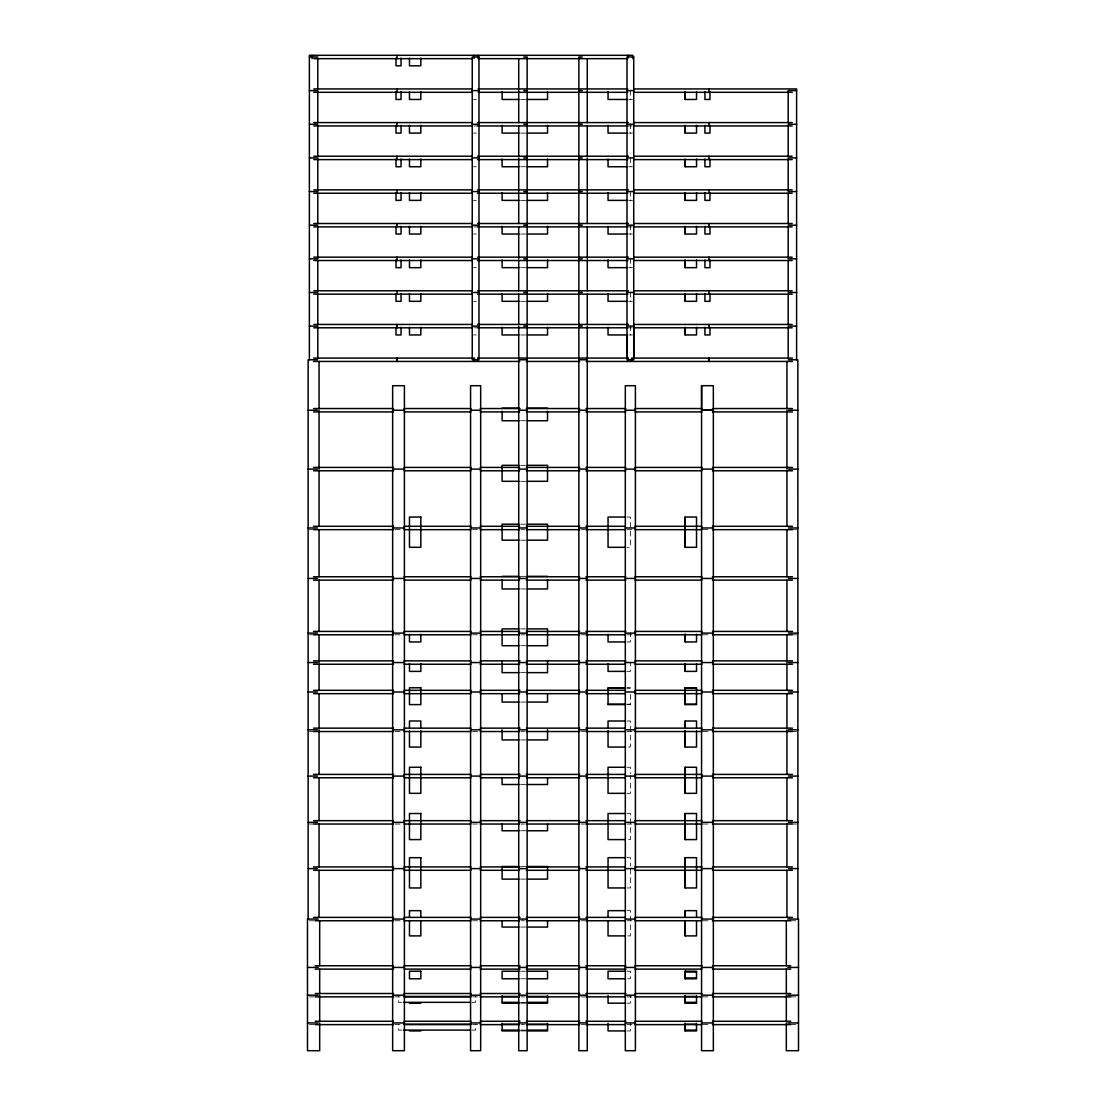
<?xml version="1.0" encoding="UTF-8"?>
<svg xmlns="http://www.w3.org/2000/svg" width="1106" height="1106" viewBox="0 0 1106 1106"><rect width="100%" height="100%" fill="white"/><g stroke="black" fill="none" stroke-linecap="round" stroke-linejoin="round"><path stroke-width="0.75" stroke-dasharray="5 3.75" d="M473.52 99.457L476.327 99.457M520.622 99.457L525.668 99.457M628.692 99.457L632.48 99.457M473.769 125.946L477.557 125.946M627.835 125.946L632.203 125.946M473.52 133.093L476.327 133.093M520.622 133.093L525.668 133.093M628.692 133.093L632.48 133.093M473.52 166.743L476.327 166.743M520.622 166.743L525.668 166.743M628.692 166.743L632.48 166.743M473.52 200.38L476.327 200.38M520.622 200.38L525.668 200.38M628.692 200.38L632.48 200.38M473.769 226.882L477.557 226.882M627.835 226.882L632.203 226.882M473.52 234.03L476.327 234.03M520.622 234.03L525.668 234.03M628.692 234.03L632.48 234.03M473.52 267.666L476.327 267.666M520.622 267.666L525.668 267.666M628.692 267.666L632.48 267.666M473.52 301.316L476.327 301.316M520.622 301.316L525.668 301.316M628.692 301.316L632.48 301.316M473.769 327.805L477.557 327.805M627.835 327.805L632.203 327.805M473.52 334.952L476.327 334.952M520.622 334.952L525.668 334.952M628.692 334.952L632.48 334.952M520.622 420.736L525.668 420.736M520.622 465.322L525.668 465.322M520.622 481.304L525.668 481.304M626.95 517.041L630.379 517.041L630.379 547.318L626.95 547.318M520.622 524.189L525.668 524.189M309.376 529.663L312.763 529.663M395.036 529.663L403.068 529.663M472.566 529.663L479.022 529.663M521.202 529.663L524.59 529.663M581.397 529.663L584.77 529.663M626.964 529.663L633.448 529.663M702.946 529.663L710.951 529.663M793.237 529.663L796.624 529.663M520.622 540.17L525.668 540.17M520.622 576.337L525.668 576.337M520.622 588.959L525.668 588.959M520.622 628.899L525.668 628.899M309.376 634.789L312.763 634.789M395.036 634.789L403.068 634.789M472.566 634.789L479.022 634.789M521.202 634.789L524.59 634.789M581.397 634.789L584.77 634.789M626.964 634.789L633.448 634.789M702.946 634.789L710.951 634.789M793.237 634.789L796.624 634.789M626.936 641.936L630.379 641.936L630.379 632.687M520.622 645.724L525.668 645.724M626.936 671.383L630.379 671.383L630.379 662.135M520.622 672.642L525.668 672.642M626.95 687.78L630.379 687.78M626.936 688.195L630.379 688.195M520.622 702.075L525.668 702.075M626.936 704.176L630.379 704.176M626.95 704.605L630.379 704.605L630.379 691.139M626.936 721.001L630.379 721.001L630.365 747.075L626.936 747.075M309.376 731.522L312.763 731.522M395.036 731.522L403.068 731.522M472.566 731.522L479.022 731.522M521.202 731.522L524.59 731.522M581.397 731.522L584.77 731.522M626.964 731.522L633.448 731.522M702.946 731.522L710.951 731.522M793.237 731.522L796.624 731.522M520.622 739.928L525.668 739.928M626.936 767.26L630.379 767.26L630.365 773.785M520.622 784.5L525.668 784.5M626.936 793.334L630.379 793.334L630.379 775.403M626.936 813.518L630.379 813.518L630.379 839.592L626.936 839.592M309.376 824.039L312.763 824.039M395.036 824.039L403.068 824.039M472.566 824.039L479.022 824.039M521.202 824.039L524.59 824.039M581.397 824.039L584.77 824.039M626.964 824.039L633.448 824.039M702.946 824.039L710.951 824.039M793.237 824.039L796.624 824.039M520.622 830.758L525.668 830.758M626.936 857.675L630.379 857.675L630.379 866.081M520.622 866.51L525.668 866.51M520.622 879.118L525.668 879.118M626.936 887.952L630.379 887.952L630.379 867.768M626.95 910.667L630.379 910.667L630.379 935.897L626.95 935.897M309.376 920.759L314.436 920.759M395.036 920.759L403.068 920.759M472.566 920.759L479.022 920.759M521.202 920.759L524.59 920.759M581.397 920.759L584.77 920.759M626.964 920.759L633.448 920.759M702.946 920.759L710.951 920.759M790.762 920.759L796.624 920.759M520.622 927.063L525.668 927.063M520.622 971.22L525.668 971.22M626.95 971.22L630.379 971.22L630.379 978.782L626.95 978.782M520.622 978.782L525.668 978.782M309.376 996.865L314.436 996.865M395.036 996.865L403.068 996.865M472.566 996.865L479.022 996.865M521.202 996.865L524.59 996.865M581.397 996.865L584.77 996.865M626.964 996.865L633.448 996.865M702.946 996.865L710.951 996.865M790.762 996.865L796.624 996.865M401.962 1002.34L398.533 1002.34L398.533 996.451M472.193 1002.34L475.621 1002.34L475.621 996.451M520.622 1002.34L525.668 1002.34M520.622 1003.183L525.668 1003.183M626.95 1003.183L630.379 1003.183L630.379 995.607M309.376 1024.626L314.436 1024.626M395.036 1024.626L403.068 1024.626M472.566 1024.626L479.022 1024.626M521.202 1024.626L524.59 1024.626M581.397 1024.626L584.77 1024.626M626.964 1024.626L633.448 1024.626M702.946 1024.626L710.951 1024.626M790.762 1024.626L796.624 1024.626M401.962 1030.101L398.533 1030.101L398.533 1024.211M472.193 1030.101L475.621 1030.101L475.621 1024.211M520.622 1030.101L525.668 1030.101M520.622 1030.93L525.668 1030.93M626.95 1030.93L630.379 1030.93L630.379 1023.368M630.379 90.208L630.365 99.457M630.379 123.844L630.379 133.093M630.379 157.494L630.379 166.743M630.379 191.131L630.365 200.38M630.379 224.781L630.365 234.03M630.379 258.417L630.379 267.666M630.379 292.053L630.365 301.316M630.379 325.703L630.365 334.952"/><path stroke-width="1.5" d="M392.644 410.229L392.644 385.704L404.423 385.704L404.395 1050.7L392.644 1050.7L392.644 410.229L404.423 410.229M470.575 410.229L470.575 385.704L480.668 385.704L480.668 1050.7L470.575 1050.7L470.575 410.229L480.668 410.229M625.319 410.229L625.319 385.704L635.411 385.704L635.411 1050.7L625.319 1050.7L625.319 410.229L635.411 410.229M627.019 358.081L627.019 334.537M633.752 358.081L633.752 326.118L627.005 326.118M701.619 408.598L701.619 385.704L713.342 385.69L713.342 1050.7L701.563 1050.7L701.563 385.704M309.376 56.987L317.795 56.987M523.76 56.987L527.133 56.987L527.133 1050.7L518.714 1050.7L518.714 359.768L527.133 359.768M582.226 56.987L578.853 56.987L578.867 1050.7L587.272 1050.7L587.272 359.768L578.853 359.768M313.814 58.659L472.317 58.659M313.814 88.936L472.317 88.936M478.138 88.936L627.835 88.936M633.669 88.936L796.61 88.936L796.61 359.768M309.376 90.623L317.795 90.623L317.795 122.586M472.248 90.623L478.981 90.623M523.76 90.623L527.133 90.623M578.853 90.623L582.226 90.623M627.005 90.623L633.724 90.623M796.61 90.623L788.191 90.623L788.205 122.586M313.814 92.31L472.317 92.31M478.138 92.31L627.835 92.31M633.669 92.31L792.173 92.31M518.935 99.457L502.11 99.457L502.11 91.743M527.341 99.457L547.539 99.457L547.539 91.743M626.95 99.457L608.051 99.457L608.065 91.743M685.181 99.457L685.181 91.743L685.167 99.457L696.531 99.457L696.531 91.743M313.814 122.586L472.317 122.586M477.557 122.586L628.443 122.586M633.669 122.586L792.173 122.586M309.376 124.273L317.795 124.273M472.248 124.273L478.981 124.273M523.76 124.273L527.133 124.273M578.853 124.273L582.226 124.273M627.005 124.273L633.724 124.273M788.191 124.273L796.61 124.273M313.814 125.946L472.317 125.946M477.557 125.946L627.835 125.946M633.669 125.946L792.173 125.946M518.935 133.093L502.11 133.093L502.11 125.393M527.341 133.093L547.539 133.093L547.539 125.393M626.95 133.093L608.051 133.093L608.051 125.393M685.181 133.093L685.181 125.393L685.167 133.093L696.531 133.093L696.531 125.393M313.814 156.222L472.317 156.222M477.557 156.222L628.443 156.222M633.669 156.222L792.173 156.222M309.376 157.909L317.795 157.909L317.795 191.559L309.376 191.559M472.248 157.909L478.981 157.909M523.76 157.909L527.133 157.909M578.853 157.909L582.226 157.909M627.005 157.909L633.724 157.909M796.61 157.909L788.191 157.909L788.205 191.559L796.61 191.559M313.814 159.596L472.317 159.596M477.557 159.596L627.835 159.596M633.669 159.596L792.173 159.596M518.935 166.743L502.11 166.743L502.11 159.029M527.341 166.743L547.539 166.743L547.525 159.029M626.95 166.743L608.051 166.743L608.051 159.029M685.181 166.743L685.181 159.029L685.167 166.743L696.531 166.743L696.531 159.029M313.814 189.873L472.317 189.873M477.557 189.873L628.443 189.873M633.669 189.873L792.173 189.873M472.248 191.559L478.981 191.559M523.76 191.559L527.133 191.559M578.853 191.559L582.226 191.559M627.005 191.559L633.724 191.559M313.814 193.232L472.317 193.232M477.557 193.232L627.835 193.232M633.669 193.232L792.173 193.232M518.935 200.38L502.11 200.38L502.11 192.679M527.341 200.38L547.539 200.38L547.525 192.679M626.95 200.38L608.051 200.38L608.065 192.679M685.181 200.38L685.181 192.679L685.181 200.38L696.531 200.38L696.531 192.679M313.814 223.509L472.317 223.509M477.557 223.509L628.443 223.509M633.669 223.509L792.173 223.509M309.376 225.195L317.795 225.195M472.248 225.195L478.981 225.195M523.76 225.195L527.133 225.195M578.853 225.195L582.226 225.195M627.005 225.195L633.724 225.195M788.191 225.195L796.61 225.195M313.814 226.882L472.317 226.882M477.557 226.882L627.835 226.882M633.669 226.882L792.173 226.882M518.935 234.03L502.11 234.03L502.11 226.315M527.341 234.03L547.539 234.03L547.525 226.315M626.95 234.03L608.051 234.03L608.065 226.315M685.181 234.03L685.181 226.315L685.167 234.03L696.531 234.03L696.531 226.315M313.814 257.159L472.317 257.159M477.557 257.159L628.443 257.159M633.669 257.159L792.173 257.159M309.376 258.832L317.795 258.832L317.795 226.882M472.248 258.832L478.981 258.832M523.76 258.832L527.133 258.832M578.853 258.832L582.226 258.832M627.005 258.832L633.724 258.832M796.61 258.832L788.191 258.832L788.191 226.882M313.814 260.518L472.317 260.518M477.557 260.518L627.835 260.518M633.669 260.518L792.173 260.518M518.935 267.666L502.11 267.666L502.11 259.965M527.341 267.666L547.539 267.666L547.539 259.965M626.95 267.666L608.051 267.666L608.065 259.965M685.181 267.666L685.181 259.965L685.167 267.666L696.531 267.666L696.517 259.965M313.814 290.795L472.317 290.795M477.557 290.795L628.443 290.795M633.669 290.795L792.173 290.795M309.376 292.482L317.795 292.482M472.248 292.482L478.981 292.482M523.76 292.482L527.133 292.482M578.853 292.482L582.226 292.482M627.005 292.482L633.724 292.482M788.191 292.482L796.61 292.482M313.814 294.168L472.317 294.168M477.557 294.168L627.835 294.168M633.669 294.168L792.173 294.168M518.935 301.316L502.11 301.316L502.11 293.602M527.341 301.316L547.539 301.316L547.539 293.602M626.95 301.316L608.051 301.316L608.051 293.602M685.181 301.316L685.181 293.602L685.181 301.316L696.531 301.316L696.531 293.602M313.814 324.445L472.317 324.445M477.557 324.445L628.443 324.445M633.669 324.445L792.173 324.445M309.376 326.118L317.795 326.118L317.809 358.081M472.248 326.118L478.981 326.118M523.76 326.118L527.133 326.118M578.853 326.118L582.226 326.118M796.61 326.118L788.191 326.118L788.205 358.081M313.814 327.805L472.317 327.805M477.557 327.805L627.835 327.805M633.669 327.805L792.173 327.805M518.935 334.952L502.11 334.952L502.11 327.238M527.341 334.952L547.539 334.952L547.525 327.238M626.95 334.952L608.051 334.952L608.051 327.238M685.181 334.952L685.181 327.238L685.167 334.952L696.531 334.952L696.531 327.238M313.523 358.081L473.423 358.081M477.557 358.081L628.443 358.081M632.549 358.081L792.463 358.081M317.491 359.768L308.118 359.768L308.132 919.072M788.495 359.768L797.868 359.768L797.882 919.072M313.523 361.441L519.806 361.441M526.359 361.441L579.641 361.441M586.208 361.441L792.463 361.441M502.11 408.128L518.935 408.128M527.341 408.128L547.539 408.128M313.523 408.543L393.542 408.543M404.119 408.543L470.949 408.543M480.211 408.543L520.041 408.543M526.359 408.543L579.641 408.543M585.959 408.543L625.802 408.543M635.038 408.543L701.895 408.543M712.458 408.543L792.463 408.543M308.118 410.229L317.491 410.229M518.714 410.229L527.133 410.229M578.853 410.229L587.272 410.229M788.495 410.229L797.868 410.229M313.523 411.916L393.542 411.916M404.119 411.916L470.949 411.916M480.211 411.916L519.571 411.916M526.359 411.916L579.641 411.916M585.959 411.916L625.802 411.916M635.038 411.916L701.895 411.916M712.458 411.916L792.463 411.916M518.935 420.736L502.11 420.736L502.11 411.28M527.341 420.736L547.539 420.736L547.539 411.28M518.935 465.322L502.11 465.322L502.11 481.304L518.935 481.304M527.341 465.322L547.539 465.322L547.539 481.304L527.341 481.304M313.523 467.423L393.542 467.423M404.119 467.423L470.949 467.423M480.211 467.423L519.571 467.423M526.359 467.423L579.641 467.423M585.959 467.423L625.802 467.423M635.038 467.423L701.895 467.423M712.458 467.423L792.463 467.423M308.118 469.11L317.491 469.11M392.644 469.11L404.423 469.11M470.575 469.11L480.668 469.11M518.714 469.11L527.133 469.11M578.853 469.11L587.272 469.11M625.319 469.11L635.411 469.11M701.563 469.11L713.342 469.11M788.495 469.11L797.868 469.11M313.523 470.783L393.542 470.783M404.119 470.783L470.949 470.783M480.211 470.783L519.571 470.783M526.359 470.783L579.641 470.783M585.959 470.783L625.802 470.783M635.038 470.783L701.895 470.783M712.458 470.783L792.463 470.783M625.222 517.041L608.051 517.041L608.065 547.318L625.222 547.318M685.167 517.041L696.531 517.041L696.531 547.318L685.167 547.318L685.167 517.041L685.181 547.318M518.935 524.189L502.11 524.189L502.11 540.17L518.935 540.17M527.341 524.189L547.539 524.189L547.539 540.17L527.341 540.17M313.523 526.29L393.542 526.29M404.119 526.29L470.949 526.29M480.211 526.29L519.571 526.29M526.359 526.29L579.641 526.29M585.959 526.29L625.319 526.29M635.038 526.29L701.895 526.29M712.458 526.29L792.463 526.29M308.118 527.977L317.491 527.977M392.644 527.977L404.423 527.977M470.575 527.977L480.668 527.977M518.714 527.977L527.133 527.977M578.853 527.977L587.272 527.977M625.319 527.977L635.411 527.977M701.563 527.977L713.342 527.977M788.495 527.977L797.868 527.977M313.523 529.663L393.542 529.663M404.119 529.663L470.949 529.663M480.211 529.663L519.571 529.663M526.359 529.663L579.641 529.663M585.959 529.663L625.319 529.663M635.038 529.663L701.895 529.663M712.458 529.663L792.463 529.663M502.11 576.337L518.935 576.337M527.341 576.337L547.539 576.337M313.523 576.765L393.542 576.765M404.119 576.765L470.949 576.765M480.211 576.765L520.041 576.765M526.359 576.765L579.641 576.765M585.959 576.765L625.802 576.765M635.038 576.765L701.895 576.765M712.458 576.765L792.463 576.765M308.118 578.438L317.491 578.438M392.644 578.438L404.423 578.438M470.575 578.438L480.668 578.438M518.714 578.438L527.133 578.438M578.853 578.438L587.272 578.438M625.319 578.438L635.411 578.438M701.563 578.438L713.342 578.438M788.495 578.438L797.868 578.438M313.523 580.125L393.542 580.125M404.119 580.125L470.949 580.125M480.211 580.125L519.571 580.125M526.359 580.125L579.641 580.125M585.959 580.125L625.802 580.125M635.038 580.125L701.895 580.125M712.458 580.125L792.463 580.125M518.935 588.959L502.11 588.959L502.11 579.489M527.341 588.959L547.539 588.959L547.539 579.489M518.935 628.899L502.11 628.899L502.11 645.724L518.935 645.724M527.341 628.899L547.539 628.899L547.539 645.724L527.341 645.724M313.523 631.429L393.542 631.429M404.119 631.429L470.949 631.429M480.211 631.429L519.571 631.429M526.359 631.429L579.641 631.429M585.959 631.429L625.802 631.429M635.038 631.429L701.895 631.429M712.458 631.429L792.463 631.429M308.118 633.116L317.491 633.116M392.644 633.116L404.423 633.116M470.575 633.116L480.668 633.116M518.714 633.116L527.133 633.116M578.853 633.116L587.272 633.116M625.319 633.116L635.411 633.116M701.563 633.116L713.342 633.116M788.495 633.116L797.868 633.116M313.523 634.789L393.542 634.789M404.119 634.789L470.949 634.789M480.211 634.789L519.571 634.789M526.359 634.789L579.641 634.789M585.959 634.789L625.319 634.789M635.038 634.789L701.895 634.789M712.458 634.789L792.463 634.789M625.222 641.936L608.051 641.936L608.065 634.236M685.181 641.936L685.181 634.236L685.181 641.936L696.531 641.936L696.531 634.236M313.523 660.863L393.542 660.863M404.119 660.863L470.949 660.863M480.211 660.863L520.041 660.863M526.359 660.863L579.641 660.863M585.959 660.863L625.802 660.863M635.038 660.863L701.895 660.863M712.458 660.863L792.463 660.863M308.118 662.549L317.491 662.549M392.644 662.549L404.423 662.549M470.575 662.549L480.668 662.549M518.714 662.549L527.133 662.549M578.853 662.549L587.272 662.549M625.319 662.549L635.411 662.549M701.563 662.549L713.342 662.549M788.495 662.549L797.868 662.549M313.523 664.236L393.542 664.236M404.119 664.236L470.949 664.236M480.211 664.236L519.571 664.236M526.359 664.236L579.641 664.236M585.959 664.236L625.319 664.236M635.038 664.236L701.895 664.236M712.458 664.236L792.463 664.236M625.222 671.383L608.051 671.383L608.051 663.669M685.181 671.383L685.181 663.669L685.167 671.383L696.531 671.383L696.531 663.669M518.935 672.642L502.11 672.642L502.11 660.863M527.341 672.642L547.539 672.642L547.539 660.863M625.222 687.78L608.051 687.78L608.065 704.605L625.222 704.605M685.181 687.78L696.531 687.78L696.531 704.605L685.181 704.605L685.181 687.78L685.181 704.605M608.051 688.195L625.222 688.195M685.167 688.195L696.531 688.195M313.523 690.31L393.542 690.31M404.119 690.31L470.949 690.31M480.211 690.31L520.041 690.31M526.359 690.31L579.641 690.31M585.959 690.31L625.319 690.31M635.038 690.31L701.895 690.31M712.458 690.31L792.463 690.31M308.118 691.983L317.491 691.983M392.644 691.983L404.423 691.983M470.575 691.983L480.668 691.983M518.714 691.983L527.133 691.983M578.853 691.983L587.272 691.983M625.319 691.983L635.411 691.983M701.563 691.983L713.342 691.983M788.495 691.983L797.868 691.983M313.523 693.669L393.542 693.669M404.119 693.669L470.949 693.669M480.211 693.669L519.571 693.669M526.359 693.669L579.641 693.669M585.959 693.669L625.319 693.669M635.038 693.669L701.895 693.669M712.458 693.669L792.463 693.669M518.935 702.075L502.11 702.075L502.11 693.669M527.341 702.075L547.539 702.075L547.539 693.669M608.051 704.176L625.222 704.176M685.167 704.176L696.531 704.176M625.222 721.001L608.051 721.001L608.051 727.527M685.181 721.001L685.181 727.527L685.167 721.001L696.531 721.001L696.531 727.527M313.523 728.149L393.542 728.149M404.119 728.149L470.949 728.149M480.211 728.149L520.041 728.149M526.359 728.149L579.641 728.149M585.959 728.149L625.319 728.149M635.038 728.149L701.895 728.149M712.458 728.149L792.463 728.149M308.118 729.836L317.491 729.836M392.644 729.836L404.423 729.836M470.575 729.836L480.668 729.836M518.714 729.836L527.133 729.836M578.853 729.836L587.272 729.836M625.319 729.836L635.411 729.836M701.563 729.836L713.342 729.836M788.495 729.836L797.868 729.836M313.523 731.522L393.542 731.522M404.119 731.522L470.949 731.522M480.211 731.522L519.571 731.522M526.359 731.522L579.641 731.522M585.959 731.522L625.319 731.522M635.038 731.522L701.895 731.522M712.458 731.522L792.463 731.522M518.935 739.928L502.11 739.928L502.11 729.836M527.341 739.928L547.539 739.928L547.539 729.836M625.222 747.075L608.051 747.075L608.051 730.776M685.181 747.075L685.181 730.776L685.181 747.075L696.531 747.075L696.531 730.776M625.222 767.26L608.051 767.26L608.051 793.334L625.222 793.334M685.167 767.26L696.531 767.26L696.531 793.334L685.167 793.334L685.181 767.26L685.181 793.334M313.523 774.407L393.542 774.407M404.119 774.407L470.949 774.407M480.211 774.407L520.041 774.407M526.359 774.407L579.641 774.407M585.959 774.407L625.319 774.407M635.038 774.407L701.895 774.407M712.458 774.407L792.463 774.407M308.118 776.094L317.491 776.094M392.644 776.094L404.423 776.094M470.575 776.094L480.668 776.094M518.714 776.094L527.133 776.094M578.853 776.094L587.272 776.094M625.319 776.094L635.411 776.094M701.563 776.094L713.342 776.094M788.495 776.094L797.868 776.094M313.523 777.781L393.542 777.781M404.119 777.781L470.949 777.781M480.211 777.781L519.571 777.781M526.359 777.781L579.641 777.781M585.959 777.781L625.319 777.781M635.038 777.781L701.895 777.781M712.458 777.781L792.463 777.781M518.935 784.5L502.11 784.5L502.11 777.781M527.341 784.5L547.539 784.5L547.539 777.781M625.222 813.518L608.051 813.518L608.051 839.592L625.222 839.592M685.167 813.518L696.531 813.518L696.531 839.592L685.167 839.592L685.167 813.518L685.181 839.592M313.523 820.666L393.542 820.666M404.119 820.666L470.949 820.666M480.211 820.666L520.041 820.666M526.359 820.666L579.641 820.666M585.959 820.666L625.319 820.666M635.038 820.666L701.895 820.666M712.458 820.666L792.463 820.666M308.118 822.352L317.491 822.352M392.644 822.352L404.423 822.352M470.575 822.352L480.668 822.352M518.714 822.352L527.133 822.352M578.853 822.352L587.272 822.352M625.319 822.352L635.411 822.352M701.563 822.352L713.342 822.352M788.495 822.352L797.868 822.352M313.523 824.039L393.542 824.039M404.119 824.039L470.949 824.039M480.211 824.039L519.571 824.039M526.359 824.039L579.641 824.039M585.959 824.039L625.319 824.039M635.038 824.039L701.895 824.039M712.458 824.039L792.463 824.039M518.935 830.758L502.11 830.758L502.11 824.039M527.341 830.758L547.539 830.758L547.539 824.039M625.222 857.675L608.051 857.675L608.065 887.952L625.222 887.952M685.167 857.675L696.531 857.675L696.531 887.952L685.167 887.952L685.181 857.675L685.181 887.952M518.935 866.51L502.11 866.51L502.11 879.118L518.935 879.118M527.341 866.51L547.539 866.51L547.539 879.118L527.341 879.118M313.523 866.924L393.542 866.924M404.119 866.924L470.949 866.924M480.211 866.924L519.571 866.924M526.359 866.924L579.641 866.924M585.959 866.924L625.319 866.924M635.038 866.924L701.895 866.924M712.458 866.924L792.463 866.924M308.118 868.611L317.491 868.611M392.644 868.611L404.423 868.611M470.575 868.611L480.668 868.611M518.714 868.611L527.133 868.611M578.853 868.611L587.272 868.611M625.319 868.611L635.411 868.611M701.563 868.611L713.342 868.611M788.495 868.611L797.868 868.611M313.523 870.298L393.542 870.298M404.119 870.298L470.949 870.298M480.211 870.298L519.571 870.298M526.359 870.298L579.641 870.298M585.959 870.298L625.319 870.298M635.038 870.298L701.895 870.298M712.458 870.298L792.463 870.298M625.222 910.667L608.051 910.667L608.051 917.386M685.181 910.667L685.181 917.386L685.181 910.667L696.531 910.667L696.531 917.386M313.523 917.386L393.542 917.386M404.119 917.386L470.949 917.386M480.211 917.386L520.041 917.386M526.359 917.386L579.641 917.386M585.959 917.386L625.319 917.386M635.038 917.386L701.895 917.386M712.458 917.386L792.463 917.386M318.155 919.072L307.482 919.072L307.496 1050.7L319.689 1050.7L319.689 1022.939M392.644 919.072L404.423 919.072M470.575 919.072L480.668 919.072M518.714 919.072L527.133 919.072M578.853 919.072L587.272 919.072M625.319 919.072L635.411 919.072M701.563 919.072L713.342 919.072M787.831 919.072L798.504 919.072L798.504 1050.7L786.311 1050.7L786.311 1022.939M315.224 920.759L393.542 920.759M404.119 920.759L470.949 920.759M480.211 920.759L519.571 920.759M526.359 920.759L579.641 920.759M585.959 920.759L625.319 920.759M635.038 920.759L701.895 920.759M712.458 920.759L790.762 920.759M518.935 927.063L502.11 927.063L502.11 921.008M527.341 927.063L547.539 927.063L547.539 921.008M625.222 935.897L608.051 935.897L608.051 920.759M685.181 935.897L685.181 920.759L685.181 935.897L696.531 935.897L696.517 920.759M315.224 965.759L393.542 965.759M404.119 965.759L470.949 965.759M480.211 965.759L520.041 965.759M526.359 965.759L579.641 965.759M585.959 965.759L625.802 965.759M635.038 965.759L701.895 965.759M712.458 965.759L790.762 965.759M307.482 967.432L318.155 967.432M392.644 967.432L404.423 967.432M470.575 967.432L480.668 967.432M518.714 967.432L527.133 967.432M578.853 967.432L587.272 967.432M625.319 967.432L635.411 967.432M701.563 967.432L713.342 967.432M787.831 967.432L798.504 967.432M315.224 969.119L393.542 969.119M404.119 969.119L470.949 969.119M480.211 969.119L520.041 969.119M526.359 969.119L579.641 969.119M585.959 969.119L625.802 969.119M635.038 969.119L701.895 969.119M712.458 969.119L790.762 969.119M518.935 971.22L502.11 971.22L502.11 978.782L518.935 978.782M527.341 971.22L547.539 971.22L547.539 978.782L527.341 978.782M625.222 971.22L608.051 971.22L608.051 978.782L625.222 978.782M685.181 971.22L696.531 971.22L696.531 978.782L685.181 978.782L685.181 971.22L685.181 978.782M685.167 972.063L696.531 972.063M685.167 977.953L696.531 977.953M315.224 993.506L393.542 993.506M404.119 993.506L470.949 993.506M480.211 993.506L520.041 993.506M526.359 993.506L579.641 993.506M585.959 993.506L625.802 993.506M635.038 993.506L701.895 993.506M712.458 993.506L790.762 993.506M307.482 995.193L318.155 995.193M392.644 995.193L404.423 995.193M470.575 995.193L480.668 995.193M518.714 995.193L527.133 995.193M578.853 995.193L587.272 995.193M625.319 995.193L635.411 995.193M701.563 995.193L713.342 995.193M787.831 995.193L798.504 995.193M403.676 996.451L470.479 996.451M502.11 996.451L518.935 996.451M527.341 996.451L547.525 996.451M685.167 996.451L696.531 996.451M315.224 996.865L393.542 996.865M404.132 996.865L470.949 996.865M480.211 996.865L519.571 996.865M526.359 996.865L579.641 996.865M585.959 996.865L625.319 996.865M635.038 996.865L701.895 996.865M712.458 996.865L790.762 996.865M403.676 1002.34L470.479 1002.34M502.11 1002.34L518.935 1002.34M527.341 1002.34L547.525 1002.34M685.167 1002.34L696.531 1002.34M409.469 1003.183L420.833 1003.183M518.935 1003.183L502.11 1003.183L502.11 995.607M527.341 1003.183L547.539 1003.183L547.539 995.607M625.222 1003.183L608.051 1003.183L608.051 995.607M685.181 1003.183L685.181 995.607L685.181 1003.183L696.531 1003.183L696.517 995.607M315.224 1021.267L393.542 1021.267M404.119 1021.267L470.949 1021.267M480.211 1021.267L520.041 1021.267M526.359 1021.267L579.641 1021.267M585.959 1021.267L625.802 1021.267M635.038 1021.267L701.895 1021.267M712.458 1021.267L790.762 1021.267M307.482 1022.939L318.155 1022.939M392.644 1022.939L404.423 1022.939M470.575 1022.939L480.668 1022.939M518.714 1022.939L527.133 1022.939M578.853 1022.939L587.272 1022.939M625.319 1022.939L635.411 1022.939M701.563 1022.939L713.342 1022.939M787.831 1022.939L798.504 1022.939M403.676 1024.211L470.479 1024.211M502.11 1024.211L518.935 1024.211M527.341 1024.211L547.525 1024.211M685.167 1024.211L696.531 1024.211M315.224 1024.626L393.542 1024.626M404.132 1024.626L470.949 1024.626M480.211 1024.626L519.571 1024.626M526.359 1024.626L579.641 1024.626M585.959 1024.626L625.319 1024.626M635.038 1024.626L701.895 1024.626M712.458 1024.626L790.762 1024.626M403.676 1030.101L470.479 1030.101M502.11 1030.101L518.935 1030.101M527.341 1030.101L547.525 1030.101M685.167 1030.101L696.531 1030.101M409.469 1030.93L420.833 1030.93M518.935 1030.93L502.11 1030.93L502.11 1023.368M527.341 1030.93L547.539 1030.93L547.539 1023.368M625.222 1030.93L608.051 1030.93L608.051 1023.368M685.181 1030.93L685.181 1023.368L685.181 1030.93L696.531 1030.93L696.517 1023.368M788.205 125.946L788.205 156.222M788.191 193.232L788.205 223.509M788.205 260.518L788.205 290.795M788.205 294.168L788.191 324.445M786.947 361.441L786.947 408.543M786.933 410.229L786.947 469.11M786.947 470.783L786.947 526.29M786.947 529.663L786.933 576.765M786.933 580.152L786.947 631.402M786.947 634.747L786.933 662.549M786.947 664.181L786.947 690.351M786.947 693.711L786.947 728.107M786.947 729.836L786.933 774.38M786.947 777.808L786.933 820.638M786.947 824.067L786.933 866.897M786.933 870.298L786.947 917.386M786.311 920.8L786.311 965.704M786.311 969.063L786.311 993.561M786.311 995.193L786.311 1021.308M709.969 91.743L709.969 99.457L704.923 99.457L704.937 91.743M709.969 125.393L709.983 133.093L704.923 133.093L704.937 125.393M709.983 159.029L709.983 166.743L704.923 166.743L704.937 159.029M709.983 192.679L709.969 200.38L704.923 200.38L704.923 192.679M709.983 226.315L709.983 234.03L704.923 234.03L704.937 226.315M709.983 259.965L709.969 267.666L704.923 267.666L704.923 259.965M709.983 293.602L709.983 301.316L704.923 301.316L704.937 293.602M709.983 327.238L709.969 334.952L704.923 334.952L704.937 327.238M709.209 358.081L709.209 361.441M708.918 88.936L709.029 92.31M708.918 122.586L709.029 125.946M708.918 156.222L709.029 159.596M709.029 189.873L708.918 193.232M709.029 223.509L708.918 226.882M708.918 257.159L709.029 260.518M709.029 290.795L708.918 294.168M708.918 324.445L709.029 327.805M708.683 358.081L708.683 361.441M632.895 58.659L632.895 55.3L309.376 55.3L309.376 359.768M631.609 358.081L631.609 361.441M627.835 55.3L627.835 58.659L478.138 58.659L478.138 55.3M627.835 358.081L627.835 361.441M587.272 58.659L587.272 88.936M587.272 90.623L587.272 122.586M587.272 125.946L587.272 156.222M587.272 157.909L587.272 191.559M587.272 193.232L587.272 223.509M587.272 226.882L587.272 258.832M587.272 260.518L587.272 290.795M587.272 294.168L587.272 324.445M587.272 326.118L587.272 358.081M518.714 58.659L518.714 88.936M518.714 90.623L518.714 122.586M518.714 125.946L518.728 156.222M518.714 157.909L518.728 191.559M518.714 193.232L518.728 223.509M518.714 226.882L518.728 258.832M518.714 260.518L518.728 290.795M518.714 294.168L518.728 324.445M518.714 326.118L518.728 358.081M478.138 358.081L478.138 361.441M474.377 358.081L474.377 361.441M474.032 55.3L474.032 58.659M420.819 58.106L420.819 65.807L409.469 65.807L409.469 58.106M420.833 91.743L420.819 99.457L409.469 99.457L409.469 91.743M420.819 125.393L420.833 133.093L409.469 133.093L409.469 125.393M420.833 159.029L420.819 166.743L409.469 166.743L409.469 159.029M420.819 192.679L420.819 200.38L409.469 200.38L409.469 192.679M420.833 226.315L420.833 234.03L409.469 234.03L409.469 226.315M420.819 259.965L420.833 267.666L409.469 267.666L409.469 259.965M420.833 293.602L420.833 301.316L409.469 301.316L409.469 293.602M420.833 327.238L420.819 334.952L409.469 334.952L409.469 327.238M420.833 634.236L420.833 641.936L409.469 641.936L409.469 634.236M420.833 663.669L420.833 671.383L409.469 671.383L409.469 663.669M420.833 727.527L420.833 721.001L409.469 721.001L409.469 727.527M420.833 730.776L420.833 747.075L409.469 747.075L409.469 730.776M420.833 917.386L420.833 910.667L409.469 910.667L409.469 917.386M420.833 920.759L420.833 935.897L409.469 935.897L409.469 920.759M401.049 58.106L401.049 65.807L396.003 65.807L396.003 58.106M401.049 91.743L401.049 99.457L396.003 99.457L396.017 91.743M401.063 125.393L401.049 133.093L396.003 133.093L396.003 125.393M401.063 159.029L401.049 166.743L396.003 166.743L396.003 159.029M401.063 192.679L401.049 200.38L396.003 200.38L396.017 192.679M401.063 226.315L401.049 234.03L396.003 234.03L396.017 226.315M401.063 259.965L401.049 267.666L396.003 267.666L396.017 259.965M401.063 293.602L401.049 301.316L396.003 301.316L396.017 293.602M401.063 327.238L401.049 334.952L396.003 334.952L396.017 327.238M397.289 358.081L397.289 361.441M397.068 55.3L396.957 58.659M396.957 88.936L397.068 92.31M397.068 122.586L396.957 125.946M397.068 156.222L396.957 159.596M397.068 189.873L396.957 193.232M397.068 223.509L396.957 226.882M396.957 257.159L397.068 260.518M396.957 290.795L397.068 294.168M396.957 324.445L397.068 327.805M396.778 358.081L396.778 361.441M319.689 920.8L319.689 965.704M319.689 969.063L319.689 993.561M319.689 995.193L319.689 1021.308M319.053 361.441L319.053 408.543M319.053 410.229L319.053 469.11M319.053 470.783L319.053 526.29M319.053 529.663L319.067 576.765M319.067 580.152L319.053 631.402M319.053 634.747L319.053 662.549M319.053 664.181L319.053 690.351M319.053 693.711L319.053 728.107M319.053 729.836L319.053 774.38M319.067 777.808L319.053 820.638M319.053 824.067L319.067 866.897M319.053 870.298L319.067 917.386M317.795 58.659L317.795 88.936M317.795 125.946L317.795 156.222M317.795 193.232L317.795 223.509M317.795 260.518L317.795 290.795M317.795 294.168L317.795 324.445M312.127 55.3L312.127 58.659M478.981 56.987L472.248 56.987L472.248 359.768L478.981 359.768L478.981 56.987M633.724 56.987L627.005 56.987L627.005 359.768L633.724 359.768L633.724 56.987M713.342 410.229L701.563 410.229L713.342 410.229M420.833 517.041L409.469 517.041L409.469 547.318L420.833 547.318L420.833 517.041M420.833 687.78L409.469 687.78L409.469 704.605L420.833 704.605L420.833 687.78M420.833 767.26L409.469 767.26L409.469 793.334L420.833 793.334L420.833 767.26M420.833 813.518L409.469 813.518L409.469 839.592L420.833 839.592L420.833 813.518M420.833 857.675L409.469 857.675L409.469 887.952L420.833 887.952L420.833 857.675M420.833 971.22L409.469 971.22L409.469 978.782L420.833 978.782L420.833 971.22"/></g></svg>
